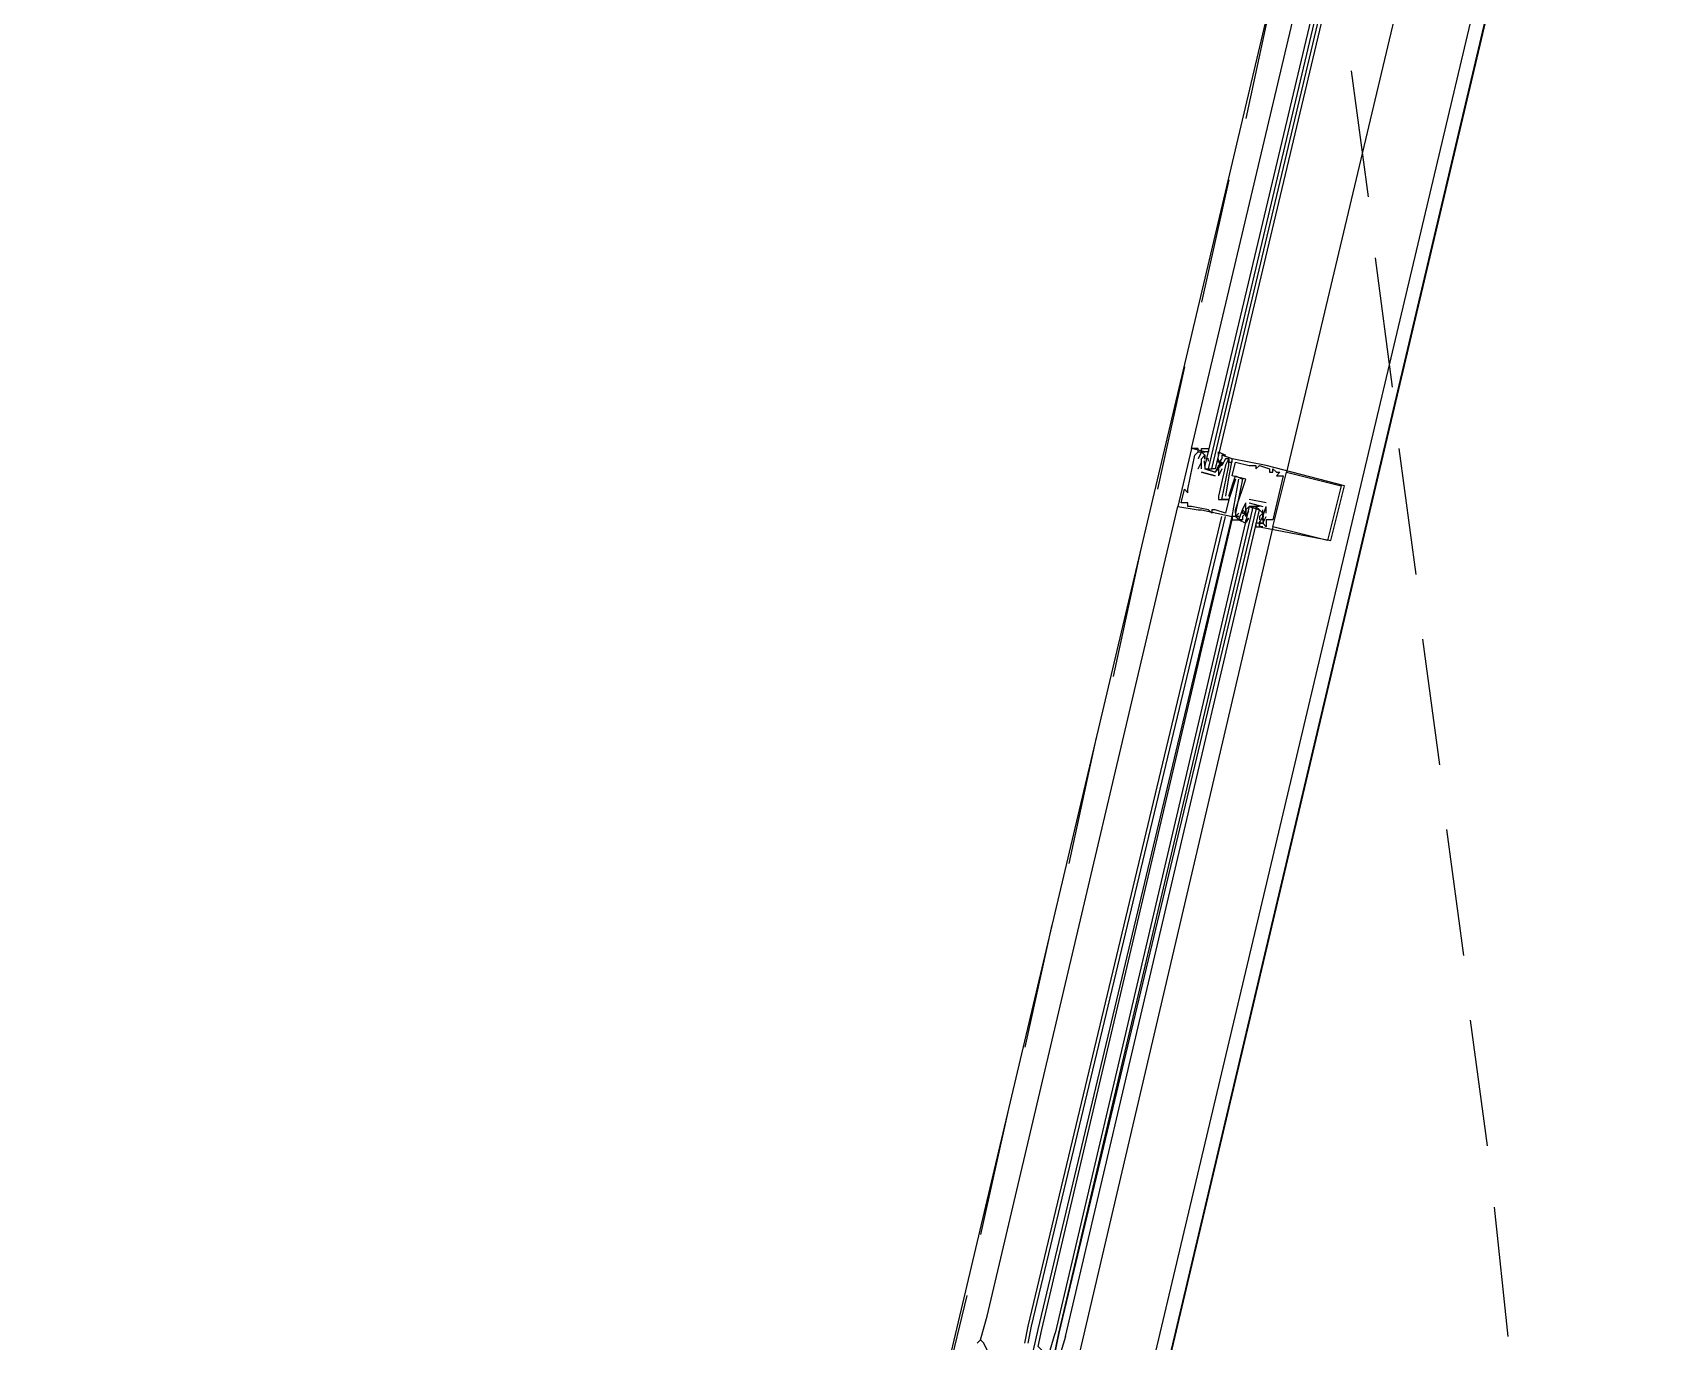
# Model space of a CAD drawing. Header units: feet. Extents: x -84 to 198, y -22 to 181.
# Drawn here: x 129.08 to 135.45, y 98.85 to 103.98 of the extents above; entities that cross this region are included whole.
import ezdxf

# ---------------------------------------------------------------- set-up
doc = ezdxf.new("R2010")
doc.units = ezdxf.units.FT
doc.layers.add('A-LINEA', color=7, linetype='CONTINUOUS')

msp = doc.modelspace()

# ---------------------------------------------------------------- linework, layer by layer
at = {"layer": 'A-LINEA'}
for p, q in [((134.3733, 105.9511), (132.6267, 98.5644)), ((135.1333, 105.7644), (133.3867, 98.3911)), ((133.9467, 104.1378), (133.84, 103.6444)), ((134.2533, 103.8311), (134.32, 103.3378)), ((133.7733, 103.4044), (133.6667, 102.9244)), ((134.3467, 103.0978), (134.4133, 102.5911)), ((133.6, 102.6711), (133.4933, 102.1911)), ((133.68, 102.3378), (133.6267, 102.3511)), ((133.6267, 102.3511), (133.6267, 102.3511)), ((133.64, 102.3244), (133.64, 102.3244)), ((133.6533, 102.3378), (133.6533, 102.3378)), ((133.6667, 102.3378), (133.6667, 102.3378)), ((133.6792, 102.3093), (133.679, 102.3276)), ((133.68, 102.3378), (133.68, 102.3378)), ((133.68, 102.3244), (133.68, 102.3244)), ((133.68, 102.3244), (133.68, 102.3111)), ((133.7467, 102.3244), (133.7467, 102.3244)), ((134.44, 102.3511), (134.5067, 101.8578)), ((133.6533, 102.3111), (133.6533, 102.3111)), ((133.6533, 102.2711), (133.6533, 102.2711)), ((133.6667, 102.3111), (133.6667, 102.3111)), ((133.6667, 102.2978), (133.6667, 102.2978)), ((133.6667, 102.2978), (133.6667, 102.2978)), ((133.6667, 102.2711), (133.6667, 102.2711)), ((133.6667, 102.2711), (133.6667, 102.2711)), ((133.6667, 102.2578), (133.72, 102.2444)), ((133.72, 102.2444), (133.6667, 102.2578)), ((133.6667, 102.2578), (133.6667, 102.2578)), ((133.6667, 102.2578), (133.6667, 102.2578)), ((133.6791, 102.2822), (133.6786, 102.3025)), ((133.6799, 102.288), (133.6788, 102.2998)), ((133.68, 102.3111), (133.68, 102.3111)), ((133.68, 102.2844), (133.68, 102.2844)), ((133.6932, 102.3013), (133.6922, 102.3132)), ((133.6933, 102.2711), (133.7067, 102.2711)), ((133.72, 102.2844), (133.72, 102.2844)), ((133.7333, 102.3111), (133.7333, 102.3111)), ((133.7333, 102.2978), (133.7333, 102.3111)), ((133.7333, 102.2978), (133.7333, 102.2978)), ((133.7333, 102.2844), (133.7333, 102.2844)), ((133.7447, 102.295), (133.735, 102.277)), ((133.7436, 102.307), (133.7352, 102.2908)), ((133.7418, 102.3), (133.7356, 102.2899)), ((133.7418, 102.2867), (133.7356, 102.2765)), ((133.7467, 102.2978), (133.7467, 102.2978)), ((133.7467, 102.2844), (133.7467, 102.2844)), ((133.7467, 102.2844), (133.7467, 102.2844)), ((133.7467, 102.2711), (133.7467, 102.2711)), ((133.76, 102.3111), (133.76, 102.3111)), ((133.76, 102.2844), (133.76, 102.2844)), ((133.7733, 102.3111), (133.7733, 102.3111)), ((133.7733, 102.3111), (133.7733, 102.3111)), ((133.7733, 102.2978), (133.7733, 102.2978)), ((133.7733, 102.2844), (133.7733, 102.2844)), ((133.7733, 102.2844), (133.7733, 102.2844)), ((133.7867, 102.3111), (133.7867, 102.3111)), ((133.7867, 102.3111), (133.7867, 102.3111)), ((133.7867, 102.2978), (133.7867, 102.2978)), ((133.8, 102.2978), (133.8, 102.2978)), ((133.8533, 102.2844), (133.8533, 102.2844)), ((133.8667, 102.2844), (133.8667, 102.2844)), ((133.88, 102.2844), (133.88, 102.2844)), ((133.88, 102.2711), (133.88, 102.2711)), ((133.8933, 102.2844), (133.8933, 102.2844)), ((133.92, 102.2844), (133.92, 102.2844)), ((133.9333, 102.2711), (133.9333, 102.2711)), ((133.9333, 102.2578), (133.9333, 102.2578)), ((133.9467, 102.2711), (133.9467, 102.2711)), ((133.9467, 102.2578), (133.9467, 102.2578)), ((133.96, 102.2578), (133.96, 102.2578)), ((133.9733, 102.2578), (133.9733, 102.2578)), ((134, 102.2578), (134, 102.2578)), ((133.6, 102.1911), (133.6, 102.1911)), ((133.6133, 102.1911), (133.6133, 102.1911)), ((133.72, 102.2444), (133.72, 102.2444)), ((133.72, 102.2444), (133.72, 102.2444)), ((133.7333, 102.2444), (133.7333, 102.2444)), ((133.7333, 102.2444), (133.7333, 102.2444)), ((133.7733, 102.2444), (133.7733, 102.2444)), ((133.7867, 102.2444), (133.7867, 102.2444)), ((133.8, 102.2444), (133.8, 102.2444)), ((133.8, 102.2311), (133.8, 102.2311)), ((133.8133, 102.2311), (133.8133, 102.2311)), ((133.8267, 102.2311), (133.8267, 102.2311)), ((133.84, 102.2311), (133.84, 102.2311)), ((133.96, 102.2444), (133.96, 102.2444)), ((133.9867, 102.2444), (133.9867, 102.2444)), ((134.2133, 102.2044), (134.2133, 102.2044)), ((134.2267, 102.2044), (134.2267, 102.2044)), ((133.5867, 102.1378), (133.5867, 102.1378)), ((133.6, 102.1378), (133.6, 102.1378)), ((133.6133, 102.1778), (133.6133, 102.1778)), ((133.6133, 102.1378), (133.6133, 102.1378)), ((133.7333, 102.1644), (133.7333, 102.1644)), ((133.7333, 102.1511), (133.7333, 102.1511)), ((133.7467, 102.1511), (133.7467, 102.1511)), ((133.76, 102.1644), (133.76, 102.1644)), ((133.7733, 102.1644), (133.7733, 102.1644)), ((133.7733, 102.1511), (133.7733, 102.1511)), ((133.7733, 102.1511), (133.7733, 102.1511)), ((133.84, 102.1378), (133.84, 102.1378)), ((133.84, 102.1378), (133.84, 102.1378)), ((133.92, 102.1378), (133.8533, 102.1511)), ((133.8533, 102.1511), (133.8533, 102.1511)), ((133.8533, 102.1378), (133.9067, 102.1244)), ((133.8533, 102.1378), (133.8533, 102.1378)), ((133.92, 102.1378), (133.92, 102.1378)), ((132.8267, 98.9511), (133.5733, 102.1244)), ((132.9867, 98.9111), (133.7467, 102.0844)), ((133, 98.9111), (133.76, 102.0844)), ((133.0267, 98.8978), (133.7867, 102.0844)), ((133.04, 98.8978), (133.7867, 102.0711)), ((133.5733, 102.1244), (133.5733, 102.1244)), ((133.6133, 102.1244), (133.6133, 102.1244)), ((133.6267, 102.1244), (133.6267, 102.1244)), ((133.6533, 102.1111), (133.6533, 102.1111)), ((133.6667, 102.1111), (133.6667, 102.1111)), ((133.6933, 102.1111), (133.6933, 102.1111)), ((133.7067, 102.1111), (133.7067, 102.1111)), ((133.7067, 102.0978), (133.7067, 102.0978)), ((133.72, 102.1111), (133.72, 102.1111)), ((133.76, 102.0978), (133.76, 102.0978)), ((133.7867, 102.0844), (133.7867, 102.0844)), ((133.7867, 102.0844), (133.7867, 102.0844)), ((133.7867, 102.0711), (133.7867, 102.0711)), ((133.7867, 102.0711), (133.7867, 102.0711)), ((133.7867, 102.0711), (133.7867, 102.0711)), ((133.7867, 102.0711), (133.7867, 102.0711)), ((133.8, 102.1111), (133.8, 102.1111)), ((133.8, 102.1111), (133.8, 102.1111)), ((133.8, 102.0978), (133.8, 102.0978)), ((133.8, 102.0978), (133.8, 102.0978)), ((133.8, 102.0978), (133.8, 102.0978)), ((133.8, 102.0844), (133.8, 102.0844)), ((133.8, 102.0844), (133.8, 102.0844)), ((133.8, 102.0844), (133.8, 102.0844)), ((133.8133, 102.0978), (133.8133, 102.0978)), ((133.8133, 102.0844), (133.8133, 102.0844)), ((133.8133, 102.0711), (133.8133, 102.0711)), ((133.8267, 102.1111), (133.8267, 102.1111)), ((133.8267, 102.1111), (133.8267, 102.1111)), ((133.8267, 102.0978), (133.8267, 102.0978)), ((133.8267, 102.0844), (133.8267, 102.0844)), ((133.8267, 102.0711), (133.8267, 102.0711)), ((133.84, 102.0978), (133.84, 102.0978)), ((133.84, 102.0978), (133.84, 102.0978)), ((133.84, 102.0844), (133.84, 102.0978)), ((133.84, 102.0844), (133.84, 102.0844)), ((133.84, 102.0844), (133.84, 102.0844)), ((133.842, 102.0872), (133.8516, 102.1052)), ((133.843, 102.0618), (133.8515, 102.0781)), ((133.8448, 102.0955), (133.8511, 102.1057)), ((133.8448, 102.0689), (133.8511, 102.079)), ((133.8533, 102.1111), (133.8533, 102.1111)), ((133.8667, 102.1244), (133.88, 102.1244)), ((133.8933, 102.1111), (133.8933, 102.1111)), ((133.8933, 102.0978), (133.8933, 102.0978)), ((133.8933, 102.0844), (133.8933, 102.0711)), ((133.8933, 102.0844), (133.8933, 102.0844)), ((133.8933, 102.0711), (133.8933, 102.0711)), ((133.8935, 102.0676), (133.8945, 102.0557)), ((133.9067, 102.1244), (133.9067, 102.1244)), ((133.9067, 102.0844), (133.92, 102.1244)), ((133.9067, 102.1244), (133.9067, 102.1244)), ((133.9067, 102.0844), (133.9067, 102.0844)), ((133.9067, 102.0844), (133.9067, 102.0844)), ((133.9067, 102.0844), (133.9067, 102.0844)), ((133.9067, 102.0711), (133.9067, 102.0711)), ((133.9067, 102.0711), (133.9067, 102.0711)), ((133.9068, 102.0943), (133.9078, 102.0824)), ((133.9074, 102.0729), (133.9077, 102.0546)), ((133.9075, 102.0868), (133.9081, 102.0663)), ((133.92, 102.0978), (133.92, 102.1244)), ((133.92, 102.1244), (133.92, 102.1244)), ((133.92, 102.0978), (133.92, 102.0978)), ((133.92, 102.0844), (133.92, 102.0844)), ((133.92, 102.0711), (133.92, 102.0711)), ((133.9467, 102.0711), (133.9467, 102.0711)), ((133.9467, 102.0444), (133.2, 98.8578)), ((133.8933, 102.0578), (133.8933, 102.0578)), ((133.8933, 102.0444), (133.8933, 102.0444)), ((133.9067, 102.0578), (133.9067, 102.0578)), ((133.92, 102.0444), (133.92, 102.0444)), ((133.9467, 102.0444), (133.9467, 102.0444)), ((133.4267, 101.9511), (133.32, 101.4578)), ((134.16, 101.9911), (134.16, 101.9911)), ((134.1733, 101.9911), (134.1733, 101.9911)), ((134.5333, 101.6044), (134.6, 101.1111)), ((133.2533, 101.2178), (133.1467, 100.7244)), ((134.6267, 100.8578), (134.6933, 100.3644)), ((133.08, 100.4844), (132.9733, 100.0044)), ((134.72, 100.1111), (134.7867, 99.6178)), ((132.9067, 99.7511), (132.8, 99.2711)), ((134.8133, 99.3778), (134.8667, 98.8711)), ((132.7467, 99.0311), (132.6267, 98.5378)), ((132.8, 98.8578), (132.8267, 98.9511)), ((132.9733, 98.8444), (132.9867, 98.9111)), ((132.9867, 98.8444), (133, 98.9111)), ((132.9867, 98.7244), (133.0267, 98.8978)), ((133.2, 98.8578), (133.1067, 98.4578))]:
    msp.add_line(p, q, dxfattribs=at)
for points in [[(142.72, 107.0711), (135.88, 108.6844), (131.36, 89.5511), (124.5867, 91.1511), (124.4, 90.3378), (121.8, 90.9511), (121.3333, 88.9511), (118.2, 75.6978), (129.9467, 72.9244)], [(124.5867, 91.1511), (131.36, 89.5511), (135.2667, 106.0978)], [(134.8533, 105.8444), (134.4267, 104.0578), (134, 102.2578)], [(133.6533, 102.3378), (133.6533, 102.3511), (133.6267, 102.3511), (134.0533, 104.1511)], [(134.12, 104.1378), (133.68, 102.2844), (133.68, 102.2711), (133.6933, 102.2711), (134.1333, 104.1244)], [(134.16, 104.1244), (133.72, 102.2711), (133.7067, 102.2711), (134.1467, 104.1244)], [(133.6267, 102.3511), (133.5733, 102.1244), (133.6533, 102.1111), (133.6667, 102.1111), (133.7867, 102.0844), (133.8133, 102.2311), (133.8133, 102.2311)], [(133.5867, 102.1378), (133.6, 102.1911), (133.6133, 102.1778), (133.6133, 102.1911), (133.64, 102.3244), (133.6533, 102.3378), (133.6667, 102.3378), (133.6533, 102.3111)], [(133.6533, 102.3378), (133.6533, 102.3511), (133.6267, 102.3511)], [(133.6533, 102.3378), (133.6533, 102.3511), (133.6267, 102.3511)], [(133.6667, 102.2711), (133.6667, 102.2978), (133.6667, 102.3111), (133.68, 102.3244), (133.6667, 102.3378), (133.68, 102.3378), (133.6667, 102.3378), (133.6667, 102.3511), (133.6933, 102.3511), (133.6933, 102.3378), (133.68, 102.3378)], [(133.7333, 102.3244), (133.7333, 102.3378), (133.76, 102.3244), (133.7467, 102.3244), (133.7467, 102.3111), (133.7333, 102.2978), (133.7467, 102.2978), (133.7333, 102.2844), (133.72, 102.2578), (133.68, 102.2711)], [(133.8, 102.2311), (133.7733, 102.1511), (133.7467, 102.1511), (133.7733, 102.2844), (133.7733, 102.3111), (133.7733, 102.2978), (133.7867, 102.2978), (133.7867, 102.3111), (133.7467, 102.3244)], [(133.76, 102.2844), (133.7333, 102.1644), (133.7333, 102.1511), (133.7733, 102.1511), (133.76, 102.0978), (133.72, 102.1111), (133.7067, 102.1111), (133.7067, 102.0978), (133.6933, 102.1111), (133.6267, 102.1244), (133.6133, 102.1244), (133.6133, 102.1378), (133.6, 102.1378), (133.5867, 102.1378)], [(133.6533, 102.2711), (133.6667, 102.2978), (133.6667, 102.2978)], [(133.6667, 102.2711), (133.6667, 102.2978), (133.6667, 102.3111)], [(133.68, 102.2978), (133.68, 102.2844), (133.68, 102.2711), (133.72, 102.2578), (133.7333, 102.2711), (133.7333, 102.2844)], [(133.7467, 102.2978), (133.7467, 102.2844), (133.7333, 102.2844), (133.7333, 102.2444)], [(133.7467, 102.2711), (133.7333, 102.2444), (133.7333, 102.2444)], [(133.76, 102.2844), (133.7733, 102.3111), (133.76, 102.3111), (133.7467, 102.2844), (133.7467, 102.2844)], [(133.8933, 102.0578), (133.8933, 102.0444), (134.1733, 101.9911), (134.2267, 102.2044), (133.92, 102.2844), (133.7867, 102.3111), (133.7733, 102.2444), (133.76, 102.1644)], [(133.8, 102.1111), (133.84, 102.2311), (133.7867, 102.2444), (133.8, 102.2978), (133.8533, 102.2844), (133.8667, 102.2844), (133.88, 102.2844), (133.88, 102.2711), (133.8933, 102.2844), (133.9333, 102.2711), (133.9333, 102.2578), (133.9467, 102.2578), (133.9467, 102.2711), (133.96, 102.2578), (133.9733, 102.2578), (133.96, 102.2444), (133.9867, 102.2444), (133.9467, 102.0711), (133.92, 102.0711), (133.92, 102.0444), (133.9067, 102.0578), (133.92, 102.0844)], [(134.2133, 102.2044), (134.16, 101.9911), (133.9467, 102.0444), (134, 102.2578), (134.2133, 102.2044)], [(133.7733, 102.1644), (133.8, 102.2444), (133.8267, 102.2311), (133.8, 102.0978), (133.8, 102.1111), (133.8, 102.0978), (133.8, 102.0844), (133.7867, 102.0844), (133.7867, 102.0711), (133.8267, 102.0711)], [(133.8133, 102.0978), (133.8, 102.0844), (133.8133, 102.0844), (133.8, 102.0844), (133.8133, 102.0711), (133.8267, 102.1111), (133.8267, 102.1111), (133.84, 102.1378), (133.84, 102.1378)], [(133.8267, 102.0844), (133.84, 102.0978), (133.8267, 102.0978), (133.8267, 102.1111), (133.84, 102.0978), (133.84, 102.1378)], [(133.1333, 98.8711), (133.8933, 102.1111), (133.88, 102.1244), (133.88, 102.1111), (133.1067, 98.8844), (133.8667, 102.1111), (133.8667, 102.1244), (133.8533, 102.1244), (133.0933, 98.8844)], [(133.7867, 102.0711), (133.8, 102.0711), (133.8, 102.0711)], [(133.7867, 102.0711), (133.8, 102.0711), (133.8, 102.0711)], [(133.7867, 102.0711), (133.8, 102.0711), (133.8, 102.0711)], [(133.8933, 102.1244), (133.8533, 102.1244), (133.84, 102.1111), (133.84, 102.0978), (133.8267, 102.0978), (133.84, 102.0978), (133.8267, 102.0844), (133.8267, 102.0711), (133.8133, 102.0711), (133.84, 102.0578), (133.84, 102.0711)], [(133.84, 102.0978), (133.84, 102.1111), (133.8533, 102.1244), (133.8933, 102.1111), (133.9067, 102.0978), (133.8933, 102.0844)], [(133.8933, 102.0578), (133.88, 102.0578), (133.88, 102.0444), (133.9067, 102.0444), (133.8933, 102.0444), (133.8933, 102.0578), (133.9067, 102.0578), (133.8933, 102.0578), (133.9067, 102.0844), (133.9067, 102.0978), (133.9067, 102.1111)], [(133.9067, 102.0844), (133.9067, 102.0711), (133.9067, 102.0844), (133.9067, 102.0711)], [(133.04, 98.8178), (133.04, 98.8178), (133.0267, 98.8311), (133.04, 98.8978)], [(133.1333, 98.8711), (133.0933, 98.7378), (133.08, 98.7378), (133.08, 98.7511), (133.1067, 98.8844), (133.08, 98.7511), (133.0667, 98.7511), (133.0533, 98.7511), (133.0933, 98.8844)], [(132.8267, 98.8178), (132.8133, 98.8444), (132.8, 98.8578), (132.7867, 98.8444)]]:
    msp.add_lwpolyline(points, dxfattribs=at)

doc.saveas('drawing.dxf')
